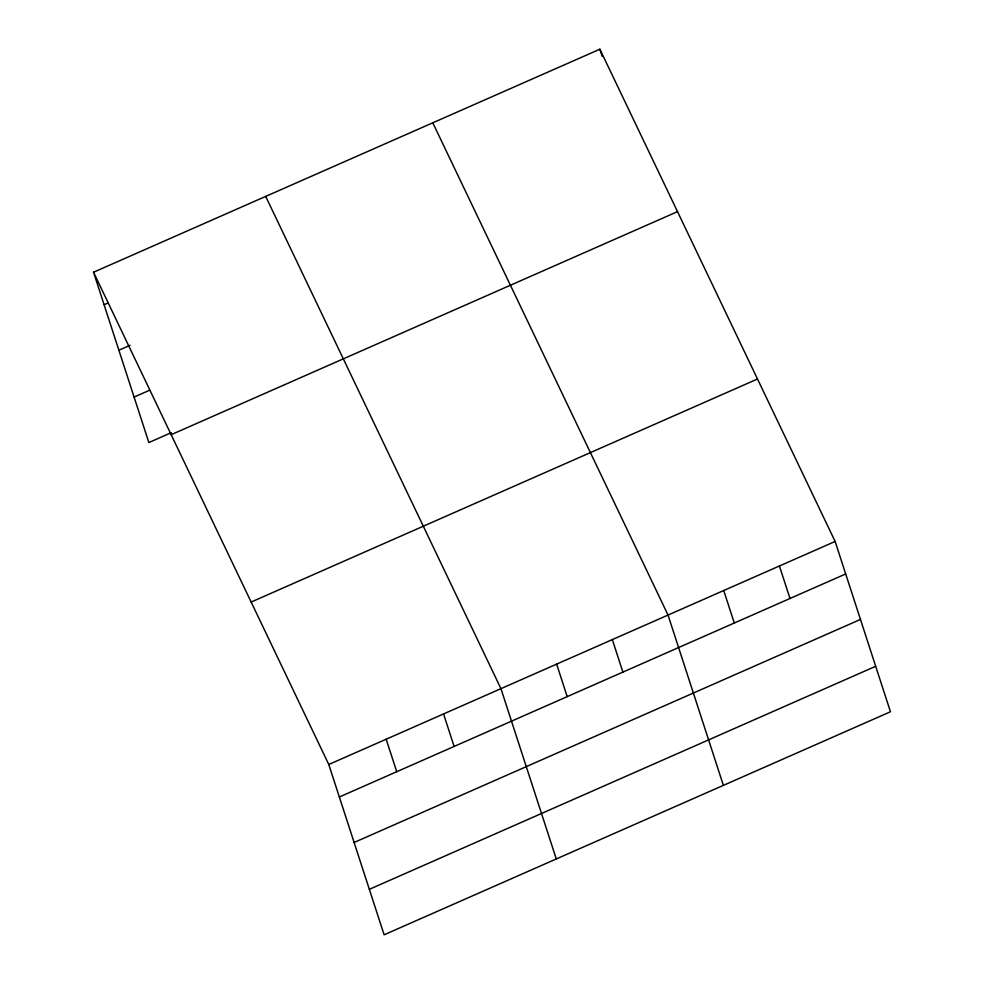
<?xml version="1.0" encoding="UTF-8"?>
<svg xmlns="http://www.w3.org/2000/svg" width="984" height="984" viewBox="0 0 984 984"><rect width="100%" height="100%" fill="white"/><g stroke="black" fill="none" stroke-linecap="round" stroke-linejoin="round"><path stroke-width="1.48" d="M93.541 272.236L599.883 49.2L835.133 541.458L890.459 711.764L384.117 934.8L328.779 764.494L93.541 272.236L148.867 442.542L171.265 432.677M104.095 304.745L108.301 302.887M118.867 350.218L130.072 345.286M134.095 397.069L149.494 390.291M171.167 434.682L677.509 211.646M251.154 602.048L757.495 379.012M328.779 764.494L835.133 541.458M339.345 797.003L845.686 573.955M354.117 842.476L860.471 619.428M369.344 889.327L875.686 666.291M432.788 122.803L668.038 615.062L723.375 785.367M265.692 196.406L500.942 688.665L556.28 858.971M779.426 565.984L789.992 598.493M599.883 49.2L602.171 56.26M723.732 590.523L734.298 623.032M612.331 639.588L622.897 672.097M556.636 664.126L567.202 696.635M443.55 713.941L454.116 746.438M386.171 739.218L396.737 771.714"/></g></svg>
